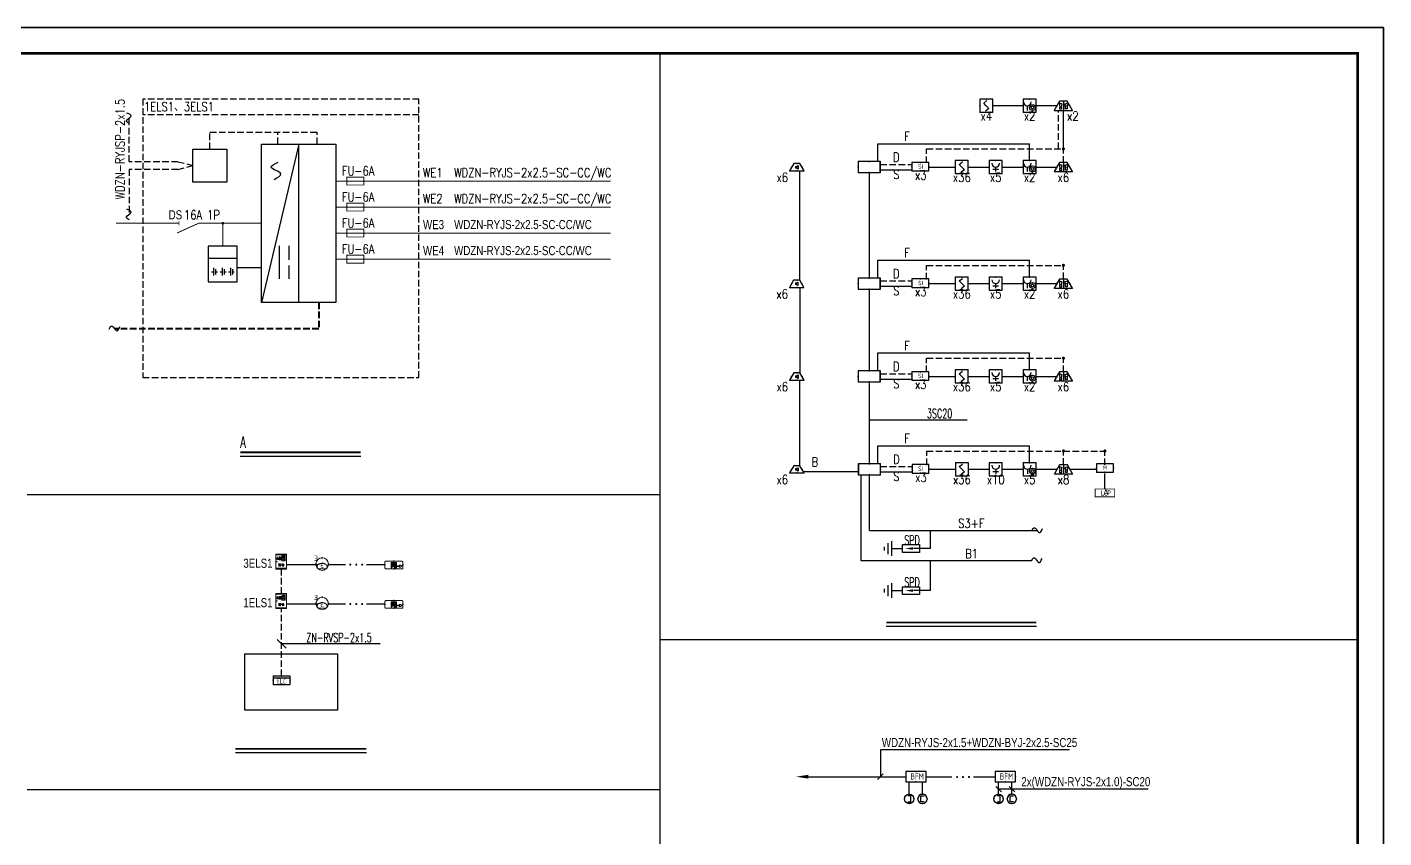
# Model space of a CAD drawing. Extents: x -124594 to 516503, y -3148 to 203159.
# Drawn here: x 29318 to 81400, y 172017 to 203159 of the extents above; entities that cross this region are included whole.
import ezdxf
from ezdxf.enums import TextEntityAlignment as Align

# ---------------------------------------------------------------- set-up
doc = ezdxf.new("R2010")
doc.units = 0
doc.header["$LTSCALE"] = 1000
doc.header["$MEASUREMENT"] = 0
doc.linetypes.add('ACAD_ISO02W100', pattern=[15, 12, -3])
doc.linetypes.add('DASH', pattern=[0.35, 0.25, -0.1])
for name, color, linetype in [('DIM-通讯', 3, 'Continuous'), ('DIM_SYMB', 3, 'Continuous'), ('ELEMENT', 3, 'Continuous'), ('ELEMENT_开关', 3, 'Continuous'), ('ELEMENT_熔断器', 3, 'Continuous'), ('EQUIP-应急', 3, 'Continuous'), ('EQUIP-消防', 3, 'Continuous'), ('EQUIP-照明', 3, 'Continuous'), ('EQUIP-箱柜', 3, 'Continuous'), ('EQUIP_箱柜', 3, 'Continuous'), ('LINE_标注', 7, 'Continuous'), ('LINE_虚线框', 7, 'DASH'), ('PUB_TITLE', 4, 'Continuous'), ('TEL_TEXT', 7, 'Continuous'), ('TEXT_回路', 7, 'Continuous'), ('TEXT_导线', 7, 'Continuous'), ('TEXT_开关', 7, 'Continuous'), ('TEXT_柜头', 7, 'Continuous'), ('TEXT_标注', 7, 'Continuous'), ('TEXT_系统', 7, 'Continuous'), ('WIRE-应急', 1, 'DASH'), ('WIRE-照明', 1, 'Continuous'), ('WIRE-系统', 4, 'Continuous'), ('WIRE-通讯', 4, 'Continuous'), ('打印框线', 7, 'Continuous'), ('标准打印框线2025-06-19-05-44', 7, 'Continuous'), ('消防应急照明疏散', 3, 'Continuous')]:
    doc.layers.add(name, color=color, linetype=linetype)
doc.layers.add('WIRE-控制线', color=2, linetype='Continuous', lineweight=40)
doc.styles.add('_TEL_ATTDEF', font='GBENOR', dxfattribs={"width": 0.8, "height": 3, "bigfont": 'GBCBIG'})
doc.styles.add('_TEL_DIM', font='SIMPLEX', dxfattribs={"width": 0.8, "height": 3.5, "bigfont": 'HZTXT'})
doc.styles.add('HZDF2', font='bzxw.shx', dxfattribs={"width": 0.8, "bigfont": 'bzhz.shx'})
doc.styles.get("Standard").update_dxf_attribs({"font": 'gbenor.shx', "bigfont": 'gbcbig.shx'})

# ---------------------------------------------------------------- blocks, each defined once
blk = doc.blocks.new('$equip$00003150')
for p, q in [((-0.65, 0.65), (-0.65, 0)), ((0.65, 0.65), (-0.65, 0.65)), ((-0.65, 0.5), (0.65, 0.5)), ((-0.65, 0), (0.65, 0)), ((0.65, 0), (0.65, 0.65))]:
    blk.add_line(p, q)
at = {"const_width": 0.0571}
blk.add_lwpolyline([(-0.65, 0.65), (-0.65, 0), (0.65, 0), (0.65, 0.65), (-0.65, 0.65), (-0.65, 0)], dxfattribs=at)
for p in [(-0.65, 0.33), (0, 0.65), (0, 0), (0.65, 0.33)]:
    blk.add_point(p)
at = {"color": 7, "style": '_TEL_ATTDEF', "width": 0.8}
blk.add_text('ELC', height=0.4, dxfattribs=at).set_placement((0, 0.25), align=Align.MIDDLE)
at = {"color": 7, "flags": 1}
blk.add_attdef('A', text='', height=0.00002, dxfattribs=at).set_placement((0, 0), align=Align.MIDDLE_CENTER)
blk = doc.blocks.new('$element$00000532')
for p, q in [((-0.1, -0.283), (0.1, -0.283)), ((-0.1, -0.717), (-0.1, -0.283)), ((0, -0.002), (0, -0.433)), ((0.1, -0.283), (0.1, -0.717)), ((-0.188, -1), (0.187, -1)), ((0.1, -0.717), (-0.1, -0.717)), ((0, -1), (0, -0.717)), ((-0.141, -1.094), (0.141, -1.094)), ((-0.047, -1.188), (0.047, -1.188))]:
    blk.add_line(p, q)
for points in [[(0, -0.633), (-0.033, -0.433), (0.033, -0.433), (0, -0.633)], [(-0.033, -0.45), (0.033, -0.45), (0, -0.65), (0.033, -0.45)], [(0.033, -0.45), (0, -0.65), (-0.033, -0.45), (0.033, -0.45)]]:
    blk.add_solid(points)
at = {"flags": 9}
for p, height in [((0, -0.717), 0.000005), ((0, -1), 0.00000667)]:
    blk.add_attdef('S', p, '', height=height, dxfattribs=at)
blk = doc.blocks.new('*U61')
at = {"layer": 'Defpoints'}
blk.add_point((568, 150), dxfattribs=at)
at = {"layer": 'ELEMENT_开关', "const_width": 35}
for points in [[(0, 0), (375, 0)], [(1500, 0), (1125, 0), (300, -375)], [(375, -75), (375, 75)]]:
    blk.add_lwpolyline(points, dxfattribs=at)
at = {"layer": 'TEXT_开关', "style": 'HZDF2', "width": 0.8}
blk.add_text('DS', height=350, dxfattribs=at).set_placement((-23, 150))
blk = doc.blocks.new('$element$00000582')
at = {"const_width": 0.0233}
blk.add_lwpolyline([(0, 0), (0, -1)], dxfattribs=at)
blk.add_lwpolyline([(-0.1, -0.283), (0.1, -0.283), (0.1, -0.717), (-0.1, -0.717)], close=True, dxfattribs=at)
at = {"flags": 9}
blk.add_attdef('S', (0, 0), '', height=0.00000667, dxfattribs=at)
blk = doc.blocks.new('$Equip$00002649')
for p, q in [((-0.5, 0.5), (-0.5, -0.5)), ((0.5, 0.5), (-0.5, 0.5)), ((-0.2, 0.2), (0.05, 0.4)), ((0, 0), (-0.2, 0.2)), ((0, 0), (0.2, -0.2)), ((0.5, -0.5), (0.5, 0.5)), ((-0.5, -0.5), (0.5, -0.5)), ((0.2, -0.2), (-0.05, -0.4))]:
    blk.add_line(p, q)
at = {"const_width": 0.0667}
blk.add_lwpolyline([(-0.5, 0.5), (0.5, 0.5), (0.5, -0.5), (-0.5, -0.5), (-0.5, 0.5), (0.5, 0.5)], dxfattribs=at)
for p in [(-0.5, 0), (0, 0.5), (0.5, 0), (0, -0.5)]:
    blk.add_point(p)
at = {"color": 7, "flags": 1}
for tag, height, p in [('A', 0.00002, (0, 0)), ('B', 0.4, (0.76, -0.21))]:
    blk.add_attdef(tag, text='', height=height, dxfattribs=at).set_placement(p, align=Align.MIDDLE_CENTER)
blk = doc.blocks.new('$equip$00002655')
for p, q in [((-0.5, 1), (-0.5, 0)), ((0.5, 1), (-0.5, 1)), ((-0.5, 0), (0.5, 0)), ((-0.17, 0.5), (-0.17, 0.15)), ((0.5, 0), (0.5, 1))]:
    blk.add_line(p, q)
at = {"const_width": 0.0667}
blk.add_lwpolyline([(-0.5, 1), (0.5, 1), (0.5, 0), (-0.5, 0), (-0.5, 1), (0.5, 1)], dxfattribs=at)
for radius in [0.226, 0.113]:
    blk.add_circle((0.23, 0.36), radius)
blk.add_arc((-0.17, 0.8), 0.3, 180, 0)
for p in [(-0.5, 0.5), (0, 1), (0, 0), (0.5, 0.5)]:
    blk.add_point(p)
at = {"color": 7, "flags": 1}
for tag, height, p in [('A', 0.00002, (0, 0)), ('B', 0.4, (0.76, 0.29))]:
    blk.add_attdef(tag, text='', height=height, dxfattribs=at).set_placement(p, align=Align.MIDDLE_CENTER)
blk = doc.blocks.new('$equip$00002679')
for p, q in [((-0.3, 0.7), (-0.7, 0)), ((-0.7, 0), (0.7, 0)), ((0.3, 0.7), (-0.3, 0.7)), ((0.3, 0.7), (-0.3, 0.7)), ((-0.26, 0.25), (-0.3, 0.57)), ((-0.3, 0.57), (-0.13, 0.49)), ((-0.3, 0.25), (-0.3, 0.11)), ((-0.13, 0.25), (-0.3, 0.25)), ((-0.3, 0.11), (-0.13, 0.11)), ((-0.13, 0.49), (-0.17, 0.25)), ((-0.13, 0.11), (-0.13, 0.25)), ((0, 0.7), (0, 0)), ((0.17, 0.11), (0.17, 0.34)), ((0.29, 0.11), (0.17, 0.11)), ((0.29, 0.34), (0.29, 0.11)), ((0.7, 0), (0.3, 0.7))]:
    blk.add_line(p, q)
at = {"const_width": 0.0667}
blk.add_lwpolyline([(-0.3, 0.7), (0.3, 0.7), (0.7, 0), (-0.7, 0), (-0.3, 0.7), (0.3, 0.7)], dxfattribs=at)
blk.add_lwpolyline([(-0.3, 0.7), (0.3, 0.7), (0.7, 0), (-0.7, 0), (-0.3, 0.7), (0.3, 0.7)], dxfattribs=at)
blk.add_circle((0.23, 0.43), 0.111)
for p in [(-0.5, 0.35), (0, 0.7), (0, 0), (0.5, 0.35)]:
    blk.add_point(p)
at = {"color": 7, "flags": 1}
for tag, height, p in [('A', 0.00002, (0, 0)), ('B', 0.4, (0.96, 0.3))]:
    blk.add_attdef(tag, text='', height=height, dxfattribs=at).set_placement(p, align=Align.MIDDLE_CENTER)
blk = doc.blocks.new('$equip$00003188')
for p, q in [((0.5, 1), (-0.5, 1)), ((-0.5, 1), (-0.5, 0)), ((-0.5, 0), (0.5, 0)), ((-0.22, 0.33), (0.22, 0.33)), ((0, 0.5), (0, 0.15)), ((0.5, 0), (0.5, 1))]:
    blk.add_line(p, q)
at = {"const_width": 0.0571}
blk.add_lwpolyline([(-0.5, 1), (0.5, 1), (0.5, 0), (-0.5, 0), (-0.5, 1), (0.5, 1)], dxfattribs=at)
blk.add_arc((0, 0.8), 0.3, 180, 0)
for p in [(-0.5, 0.5), (0, 1), (0, 0), (0.5, 0.5)]:
    blk.add_point(p)
at = {"color": 7, "flags": 1}
blk.add_attdef('A', text='', height=0.00002, dxfattribs=at).set_placement((0, 0), align=Align.MIDDLE_CENTER)
blk = doc.blocks.new('*U68')
at = {"layer": 'EQUIP_箱柜', "const_width": 25.7}
blk.add_lwpolyline([(0, 135), (0, -135), (675, -135), (675, 135), (0, 135), (0, -135)], dxfattribs=at)
at = {"color": 7, "style": '_TEL_ATTDEF', "width": 0.8}
blk.add_text('LCP', height=180, dxfattribs=at).set_placement((199, -90))
at = {"layer": 'TEL_TEXT', "color": 7, "style": 'HZDF2', "width": 0.8}
blk.add_text('A', height=200, dxfattribs=at).set_placement((286, -78))
blk = doc.blocks.new('$equip$00003125')
for p, q in [((-0.65, 0.65), (-0.65, 0)), ((0.65, 0.65), (-0.65, 0.65)), ((-0.65, 0), (0.65, 0)), ((0.65, 0), (0.65, 0.65))]:
    blk.add_line(p, q)
at = {"const_width": 0.0667}
blk.add_lwpolyline([(-0.65, 0.65), (-0.65, 0), (0.65, 0), (0.65, 0.65), (-0.65, 0.65), (-0.65, 0)], dxfattribs=at)
for p in [(-0.65, 0.325), (0, 0.65), (0, 0), (0.65, 0.325)]:
    blk.add_point(p)
at = {"color": 7}
blk.add_attdef('$TEXT$', text='', height=0.4, dxfattribs=at).set_placement((0.006, 0.343), align=Align.MIDDLE_CENTER)
at = {"color": 7, "flags": 1}
for tag, p in [('A', (0, 0)), ('B', (0.905, 0.246))]:
    blk.add_attdef(tag, text='', height=0.4, dxfattribs=at).set_placement(p, align=Align.MIDDLE_CENTER)
blk = doc.blocks.new('$equip_U$00000189(cyquan-PC)')
at = {"color": 254, "lineweight": 0}
for p, q in [((-0.28, -0.48), (-0.296, -0.48)), ((-0.296, -0.509), (-0.28, -0.509))]:
    blk.add_line(p, q, dxfattribs=at)
at = {"lineweight": 0}
for p, q in [((-0.254, -0.2), (-0.288, -0.346)), ((-0.288, -0.346), (-0.271, -0.346)), ((-0.271, -0.346), (-0.262, -0.301)), ((-0.262, -0.301), (-0.232, -0.301)), ((-0.259, -0.285), (-0.248, -0.234)), ((-0.236, -0.285), (-0.259, -0.285)), ((-0.241, -0.2), (-0.254, -0.2)), ((-0.248, -0.234), (-0.247, -0.234)), ((-0.247, -0.234), (-0.236, -0.285)), ((-0.207, -0.346), (-0.241, -0.2)), ((-0.232, -0.301), (-0.223, -0.346)), ((-0.223, -0.346), (-0.207, -0.346)), ((-0.146, -0.234), (-0.157, -0.234)), ((-0.157, -0.234), (-0.157, -0.25)), ((-0.157, -0.25), (-0.153, -0.25)), ((-0.146, -0.279), (-0.157, -0.286)), ((-0.157, -0.286), (-0.153, -0.292)), ((-0.146, -0.352), (-0.157, -0.351)), ((-0.157, -0.351), (-0.157, -0.367)), ((-0.157, -0.367), (-0.156, -0.367)), ((-0.156, -0.367), (-0.146, -0.366)), ((-0.153, -0.25), (-0.142, -0.249)), ((-0.153, -0.292), (-0.146, -0.302)), ((-0.138, -0.186), (-0.149, -0.185)), ((-0.149, -0.185), (-0.149, -0.2)), ((-0.149, -0.2), (-0.14, -0.2)), ((-0.134, -0.235), (-0.146, -0.234)), ((-0.139, -0.271), (-0.146, -0.279)), ((-0.146, -0.302), (-0.137, -0.294)), ((-0.146, -0.302), (-0.146, -0.302)), ((-0.134, -0.352), (-0.146, -0.352)), ((-0.146, -0.366), (-0.134, -0.366)), ((-0.142, -0.249), (-0.131, -0.249)), ((-0.139, -0.31), (-0.141, -0.326)), ((-0.141, -0.326), (-0.136, -0.325)), ((-0.14, -0.2), (-0.129, -0.199)), ((-0.138, -0.27), (-0.139, -0.271)), ((-0.128, -0.31), (-0.139, -0.31)), ((-0.126, -0.186), (-0.138, -0.186)), ((-0.133, -0.258), (-0.138, -0.27)), ((-0.137, -0.294), (-0.129, -0.283)), ((-0.136, -0.325), (-0.124, -0.325)), ((-0.13, -0.235), (-0.134, -0.235)), ((-0.134, -0.352), (-0.134, -0.352)), ((-0.087, -0.352), (-0.134, -0.352)), ((-0.134, -0.366), (-0.025, -0.366)), ((-0.131, -0.249), (-0.133, -0.258)), ((-0.129, -0.221), (-0.13, -0.235)), ((-0.129, -0.199), (-0.129, -0.206)), ((-0.129, -0.206), (-0.129, -0.221)), ((-0.129, -0.283), (-0.126, -0.276)), ((-0.117, -0.311), (-0.128, -0.31)), ((-0.087, -0.186), (-0.126, -0.186)), ((-0.126, -0.276), (-0.121, -0.264)), ((-0.124, -0.325), (-0.113, -0.325)), ((-0.121, -0.264), (-0.118, -0.249)), ((-0.118, -0.23), (-0.117, -0.217)), ((-0.118, -0.235), (-0.118, -0.23)), ((-0.096, -0.235), (-0.118, -0.235)), ((-0.118, -0.249), (-0.096, -0.249)), ((-0.117, -0.199), (-0.096, -0.199)), ((-0.117, -0.217), (-0.117, -0.199)), ((-0.113, -0.311), (-0.117, -0.311)), ((-0.087, -0.311), (-0.113, -0.311)), ((-0.113, -0.325), (-0.087, -0.325)), ((-0.096, -0.275), (-0.097, -0.29)), ((-0.097, -0.29), (-0.082, -0.29)), ((-0.096, -0.199), (-0.096, -0.235)), ((-0.096, -0.249), (-0.096, -0.259)), ((-0.096, -0.259), (-0.096, -0.262)), ((-0.096, -0.262), (-0.096, -0.275)), ((-0.076, -0.186), (-0.087, -0.186)), ((-0.087, -0.292), (-0.087, -0.297)), ((-0.073, -0.292), (-0.087, -0.292)), ((-0.087, -0.297), (-0.087, -0.311)), ((-0.087, -0.325), (-0.087, -0.352)), ((-0.083, -0.199), (-0.081, -0.199)), ((-0.083, -0.235), (-0.083, -0.199)), ((-0.072, -0.234), (-0.083, -0.235)), ((-0.083, -0.235), (-0.083, -0.249)), ((-0.083, -0.249), (-0.083, -0.235)), ((-0.083, -0.249), (-0.076, -0.249)), ((-0.083, -0.26), (-0.083, -0.249)), ((-0.083, -0.274), (-0.083, -0.26)), ((-0.083, -0.288), (-0.083, -0.274)), ((-0.082, -0.29), (-0.083, -0.288)), ((-0.081, -0.199), (-0.069, -0.2)), ((-0.069, -0.185), (-0.076, -0.186)), ((-0.076, -0.249), (-0.064, -0.25)), ((-0.074, -0.307), (-0.073, -0.292)), ((-0.074, -0.311), (-0.074, -0.307)), ((-0.045, -0.311), (-0.074, -0.311)), ((-0.074, -0.325), (-0.045, -0.325)), ((-0.074, -0.352), (-0.074, -0.325)), ((-0.025, -0.352), (-0.074, -0.352)), ((-0.064, -0.234), (-0.072, -0.234)), ((-0.069, -0.2), (-0.069, -0.185)), ((-0.064, -0.25), (-0.064, -0.234)), ((-0.057, -0.19), (-0.056, -0.201)), ((-0.043, -0.19), (-0.057, -0.19)), ((-0.056, -0.254), (-0.057, -0.269)), ((-0.057, -0.269), (-0.043, -0.269)), ((-0.056, -0.201), (-0.056, -0.216)), ((-0.056, -0.216), (-0.056, -0.243)), ((-0.056, -0.243), (-0.056, -0.254)), ((-0.033, -0.311), (-0.045, -0.311)), ((-0.045, -0.325), (-0.043, -0.325)), ((-0.044, -0.203), (-0.043, -0.19)), ((-0.044, -0.216), (-0.044, -0.203)), ((-0.044, -0.243), (-0.044, -0.216)), ((-0.044, -0.256), (-0.044, -0.243)), ((-0.043, -0.269), (-0.044, -0.256)), ((-0.043, -0.325), (-0.032, -0.325)), ((-0.041, -0.279), (-0.039, -0.286)), ((-0.028, -0.279), (-0.041, -0.279)), ((-0.039, -0.286), (-0.035, -0.299)), ((-0.035, -0.299), (-0.024, -0.296)), ((-0.022, -0.31), (-0.033, -0.311)), ((-0.032, -0.325), (-0.021, -0.326)), ((-0.026, -0.278), (-0.028, -0.279)), ((-0.025, -0.265), (-0.026, -0.278)), ((-0.025, -0.175), (-0.025, -0.176)), ((-0.012, -0.175), (-0.025, -0.175)), ((-0.025, -0.176), (-0.025, -0.19)), ((-0.025, -0.19), (-0.025, -0.205)), ((-0.025, -0.205), (-0.025, -0.265)), ((-0.014, -0.352), (-0.025, -0.352)), ((-0.025, -0.366), (-0.014, -0.366)), ((-0.024, -0.296), (-0.016, -0.29)), ((-0.021, -0.31), (-0.022, -0.31)), ((-0.021, -0.326), (-0.021, -0.31)), ((-0.016, -0.29), (-0.014, -0.285)), ((-0.014, -0.285), (-0.013, -0.269)), ((-0.003, -0.351), (-0.014, -0.352)), ((-0.014, -0.366), (-0.003, -0.367)), ((-0.013, -0.203), (-0.012, -0.189)), ((-0.013, -0.205), (-0.013, -0.203)), ((-0.013, -0.269), (-0.013, -0.205)), ((-0.012, -0.189), (-0.012, -0.175)), ((-0.003, -0.367), (-0.003, -0.351))]:
    blk.add_line(p, q, dxfattribs=at)
at = {"color": 7, "lineweight": 0}
for p, q in [((-0.101, -0.654), (-0.174, -0.654)), ((-0.174, -0.654), (-0.174, -0.671)), ((-0.174, -0.671), (-0.146, -0.671)), ((-0.146, -0.671), (-0.146, -0.808)), ((-0.146, -0.808), (-0.129, -0.808)), ((-0.129, -0.671), (-0.101, -0.671)), ((-0.129, -0.808), (-0.129, -0.671)), ((-0.101, -0.671), (-0.101, -0.654)), ((-0.088, -0.654), (-0.054, -0.739)), ((-0.071, -0.654), (-0.088, -0.654)), ((-0.046, -0.72), (-0.071, -0.654)), ((-0.054, -0.739), (-0.054, -0.808)), ((-0.054, -0.808), (-0.037, -0.808)), ((-0.045, -0.72), (-0.046, -0.72)), ((-0.02, -0.654), (-0.045, -0.72)), ((-0.037, -0.739), (-0.004, -0.654)), ((-0.037, -0.808), (-0.037, -0.739)), ((-0.004, -0.654), (-0.02, -0.654)), ((0.005, -0.722), (0.087, -0.722)), ((0.005, -0.736), (0.005, -0.722)), ((0.087, -0.736), (0.005, -0.736)), ((0.087, -0.722), (0.087, -0.736)), ((0.087, -0.736), (0.087, -0.736)), ((0.101, -0.654), (0.101, -0.808)), ((0.126, -0.654), (0.101, -0.654)), ((0.101, -0.808), (0.126, -0.808)), ((0.118, -0.671), (0.126, -0.671)), ((0.118, -0.791), (0.118, -0.671)), ((0.126, -0.791), (0.118, -0.791)), ((0.138, -0.656), (0.126, -0.654)), ((0.126, -0.671), (0.134, -0.672)), ((0.138, -0.789), (0.126, -0.791)), ((0.126, -0.808), (0.135, -0.807)), ((0.134, -0.672), (0.144, -0.677)), ((0.135, -0.807), (0.146, -0.804)), ((0.149, -0.659), (0.138, -0.656)), ((0.147, -0.783), (0.138, -0.789)), ((0.144, -0.677), (0.152, -0.685)), ((0.146, -0.804), (0.156, -0.798)), ((0.152, -0.777), (0.147, -0.783)), ((0.158, -0.665), (0.149, -0.659)), ((0.152, -0.685), (0.154, -0.689)), ((0.156, -0.768), (0.152, -0.777)), ((0.154, -0.689), (0.158, -0.7)), ((0.159, -0.756), (0.156, -0.768)), ((0.156, -0.798), (0.164, -0.79)), ((0.165, -0.672), (0.158, -0.665)), ((0.158, -0.7), (0.16, -0.714)), ((0.16, -0.74), (0.159, -0.756)), ((0.16, -0.714), (0.16, -0.732)), ((0.16, -0.732), (0.16, -0.74)), ((0.164, -0.79), (0.167, -0.786)), ((0.17, -0.681), (0.165, -0.672)), ((0.167, -0.786), (0.171, -0.776)), ((0.174, -0.693), (0.17, -0.681)), ((0.171, -0.776), (0.175, -0.763)), ((0.176, -0.707), (0.174, -0.693)), ((0.175, -0.763), (0.177, -0.749)), ((0.177, -0.723), (0.176, -0.707)), ((0.178, -0.732), (0.177, -0.723)), ((0.177, -0.749), (0.178, -0.732))]:
    blk.add_line(p, q, dxfattribs=at)
at = {"color": 5, "lineweight": 0}
for p, q in [((0.054, -0.443), (0.054, -0.119)), ((0.054, -0.119), (0.27, -0.119)), ((0.27, -0.443), (0.054, -0.443)), ((0.098, -0.227), (0.098, -0.154)), ((0.098, -0.154), (0.225, -0.154)), ((0.225, -0.227), (0.098, -0.227)), ((0.225, -0.154), (0.225, -0.227)), ((0.27, -0.119), (0.27, -0.443))]:
    blk.add_line(p, q, dxfattribs=at)
at = {"lineweight": 0}
blk.add_lwpolyline([(-0.36, 0), (0.36, 0), (0.36, -0.99), (-0.36, -0.99)], close=True, dxfattribs=at)
for points in [[(-0.36, -0.019), (0.36, -0.019)], [(-0.36, -0.049), (0.36, -0.049)], [(-0.36, -0.94), (0.36, -0.94)], [(-0.36, -0.973), (0.36, -0.973)]]:
    blk.add_lwpolyline(points, dxfattribs=at)
at = {"color": 5, "lineweight": 0}
for centre, radius in [((0.09, -0.296), 0.00495), ((0.089, -0.329), 0.00198), ((0.089, -0.352), 0.00198), ((0.09, -0.296), 0.00045), ((0.126, -0.329), 0.0063), ((0.126, -0.373), 0.0063), ((0.126, -0.296), 0.00495), ((0.126, -0.296), 0.00045), ((0.162, -0.329), 0.0063), ((0.162, -0.373), 0.0063), ((0.162, -0.296), 0.00495), ((0.162, -0.296), 0.00045), ((0.198, -0.329), 0.0063), ((0.198, -0.373), 0.0063), ((0.198, -0.296), 0.00495), ((0.198, -0.296), 0.00045), ((0.234, -0.329), 0.0063), ((0.234, -0.373), 0.0063), ((0.234, -0.296), 0.00495), ((0.234, -0.296), 0.00045)]:
    blk.add_circle(centre, radius, dxfattribs=at)
at = {"color": 254, "lineweight": 0}
for start, end in [(119.1103, 240.8897), (299.11037, 60.88963)]:
    blk.add_arc((-0.288, -0.495), 0.0171, start, end, dxfattribs=at)
at = {"color": 7, "style": '_TEL_DIM', "flags": 1}
for tag in ['A', 'REMARK']:
    blk.add_attdef(tag, text='', height=0.00002, dxfattribs=at).set_placement((0, 0), align=Align.MIDDLE_CENTER)
blk = doc.blocks.new('$equip$00002677')
for p, q in [((-0.3, 0.7), (-0.7, 0)), ((-0.7, 0), (0.7, 0)), ((0.3, 0.7), (-0.3, 0.7)), ((-0.12, 0.42), (-0.12, 0.26)), ((-0.12, 0.42), (-0.04, 0.42)), ((-0.04, 0.26), (-0.12, 0.26)), ((-0.04, 0.42), (0.12, 0.5)), ((-0.04, 0.42), (-0.04, 0.26)), ((0.12, 0.17), (-0.04, 0.26)), ((0.12, 0.5), (0.12, 0.17)), ((0.7, 0), (0.3, 0.7))]:
    blk.add_line(p, q)
at = {"const_width": 0.0667}
blk.add_lwpolyline([(-0.3, 0.7), (0.3, 0.7), (0.7, 0), (-0.7, 0), (-0.3, 0.7), (0.3, 0.7)], dxfattribs=at)
blk.add_lwpolyline([(-0.3, 0.7), (0.3, 0.7), (0.7, 0), (-0.7, 0), (-0.3, 0.7), (0.3, 0.7)], dxfattribs=at)
for p in [(-0.5, 0.35), (0, 0.7), (0, 0), (0.5, 0.35)]:
    blk.add_point(p)
at = {"color": 7, "flags": 1}
for tag, height, p in [('A', 0.00002, (0, 0)), ('B', 0.4, (0.96, 0.3))]:
    blk.add_attdef(tag, text='', height=height, dxfattribs=at).set_placement(p, align=Align.MIDDLE_CENTER)
blk = doc.blocks.new('$equip_U$00000137(cyquan-PC)')
at = {"color": 253, "lineweight": 0}
for p, q in [((-0.4, 0.35), (-0.41, 0.33)), ((-0.41, 0.33), (-0.41, 0.3)), ((-0.41, 0.3), (-0.41, 0.28)), ((-0.41, 0.28), (-0.4, 0.25)), ((-0.39, 0.38), (-0.4, 0.35)), ((-0.4, 0.25), (-0.4, 0.22)), ((-0.4, 0.22), (-0.39, 0.2)), ((-0.37, 0.4), (-0.39, 0.38)), ((-0.39, 0.2), (-0.37, 0.18)), ((-0.36, 0.43), (-0.37, 0.4)), ((-0.37, 0.18), (-0.35, 0.15)), ((-0.33, 0.45), (-0.36, 0.43)), ((-0.35, 0.15), (-0.33, 0.13)), ((-0.31, 0.47), (-0.33, 0.45)), ((-0.33, 0.13), (0.33, 0.13)), ((-0.28, 0.49), (-0.31, 0.47)), ((-0.25, 0.5), (-0.28, 0.49)), ((-0.22, 0.52), (-0.25, 0.5)), ((-0.19, 0.53), (-0.22, 0.52)), ((-0.15, 0.54), (-0.19, 0.53)), ((-0.12, 0.55), (-0.15, 0.54)), ((-0.08, 0.56), (-0.12, 0.55)), ((-0.04, 0.56), (-0.08, 0.56)), ((0, 0.56), (-0.04, 0.56)), ((0.04, 0.56), (0, 0.56)), ((0.08, 0.56), (0.04, 0.56)), ((0.12, 0.55), (0.08, 0.56)), ((0.15, 0.54), (0.12, 0.55)), ((0.19, 0.53), (0.15, 0.54)), ((0.22, 0.52), (0.19, 0.53)), ((0.25, 0.5), (0.22, 0.52)), ((0.28, 0.49), (0.25, 0.5)), ((0.31, 0.47), (0.28, 0.49)), ((0.33, 0.45), (0.31, 0.47)), ((0.36, 0.43), (0.33, 0.45)), ((0.33, 0.13), (0.35, 0.15)), ((0.35, 0.15), (0.37, 0.18)), ((0.37, 0.4), (0.36, 0.43)), ((0.39, 0.38), (0.37, 0.4)), ((0.37, 0.18), (0.39, 0.2)), ((0.4, 0.35), (0.39, 0.38)), ((0.39, 0.2), (0.4, 0.22)), ((0.41, 0.33), (0.4, 0.35)), ((0.4, 0.25), (0.41, 0.28)), ((0.4, 0.22), (0.4, 0.25)), ((0.41, 0.3), (0.41, 0.33)), ((0.41, 0.28), (0.41, 0.3))]:
    blk.add_line(p, q, dxfattribs=at)
at = {"lineweight": 0}
blk.add_circle((0, 0.5), 0.502, dxfattribs=at)
for p in [(-0.5, 0.5), (0, 1), (0.5, 0.5)]:
    blk.add_point(p)
at = {"color": 7, "style": '_TEL_DIM'}
blk.add_attdef('$TEXT$', text='', height=0.4, dxfattribs=at).set_placement((0.5, 1.06), align=Align.MIDDLE_CENTER)
at = {"color": 7, "lineweight": 0, "style": '_TEL_DIM'}
blk.add_attdef('3', text='', height=0.4, dxfattribs=at).set_placement((0, 0.5), align=Align.MIDDLE_CENTER)
at = {"color": 7, "style": '_TEL_DIM', "flags": 1}
for tag in ['A', 'REMARK']:
    blk.add_attdef(tag, text='', height=0.00002, dxfattribs=at).set_placement((0, 0), align=Align.MIDDLE_CENTER)
blk = doc.blocks.new('$equip_U$00000090(cyquan-PC)')
at = {"lineweight": 0}
blk.add_lwpolyline([(-0.66, 0), (0.66, 0, 0.414214), (0.72, 0.06), (0.72, 0.54, 0.414213), (0.66, 0.6), (-0.66, 0.6, 0.414214), (-0.72, 0.54, 0), (-0.72, 0.06, 0.414245), (-0.66, 0, 18481.445439)], format="xyb", dxfattribs=at)
for points in [[(-0.22, 0.08), (-0.2, 0.08), (-0.14, 0.12), (-0.14, 0.17), (-0.15, 0.17, -1), (-0.15, 0.23), (-0.14, 0.23), (-0.14, 0.5, 0.414214), (-0.15, 0.5), (-0.22, 0.5)], [(0.1, 0.32, 0.414214), (0.1, 0.33), (0.08, 0.33), (0.03, 0.38, 0.221695), (0.02, 0.38), (-0.07, 0.38, 0.235469), (-0.08, 0.38), (-0.13, 0.31, 1), (-0.1, 0.29), (-0.06, 0.34), (-0.05, 0.34, -0.542956), (-0.04, 0.33), (-0.07, 0.27, 0.096289), (-0.07, 0.26), (-0.07, 0.22), (-0.15, 0.22, 1), (-0.15, 0.18), (-0.05, 0.18, 0.404026), (-0.03, 0.2), (-0.03, 0.26, -0.774283), (-0.02, 0.26), (0.04, 0.14, 1), (0.08, 0.16), (0.02, 0.28), (0.03, 0.31, -0.554309), (0.04, 0.31), (0.06, 0.29, 0.221695), (0.06, 0.28), (0.1, 0.28, 0.414214), (0.1, 0.29)], [(0.1, 0.46, 0.414214), (0.1, 0.46), (0.1, 0.5, 0.414214), (0.1, 0.5), (-0.14, 0.5, 0.414214), (-0.14, 0.5), (-0.14, 0.46, 0.414214), (-0.14, 0.46)], [(-0.01, 0.08), (0.05, 0.08, 0.912194), (0.03, 0.11)], [(0.11, 0.5), (0.11, 0.12), (0.07, 0.08), (0.2, 0.08), (0.2, 0.5), (0.11, 0.5, 0.414214)], [(0.52, 0.12), (0.62, 0.2), (0.52, 0.28), (0.42, 0.28), (0.48, 0.23, -0.700208), (0.48, 0.23), (0.29, 0.23), (0.29, 0.17), (0.48, 0.17, -0.700208), (0.48, 0.17), (0.42, 0.12)]]:
    blk.add_lwpolyline(points, format="xyb", close=True, dxfattribs=at)
blk.add_circle((0.02, 0.42), 0.0295, dxfattribs=at)
for p in [(-0.72, 0.3), (0, 0.6), (0, 0), (0.72, 0.3)]:
    blk.add_point(p)
at = {"color": 7, "style": '_TEL_DIM', "flags": 1}
for tag in ['A', 'REMARK']:
    blk.add_attdef(tag, text='', height=0.00002, dxfattribs=at).set_placement((0, 0), align=Align.MIDDLE_CENTER)
blk = doc.blocks.new('$equip$00002777')
for p, q in [((0.65, 0.65), (-0.65, 0.65)), ((-0.65, 0.65), (-0.65, 0)), ((-0.65, 0), (0.65, 0)), ((0.65, 0), (0.65, 0.65))]:
    blk.add_line(p, q)
at = {"const_width": 0.05}
blk.add_lwpolyline([(-0.65, 0.65), (-0.65, 0), (0.65, 0), (0.65, 0.65), (-0.65, 0.65), (-0.65, 0)], dxfattribs=at)
for p in [(-0.65, 0.33), (0, 0.65), (0, 0), (0.65, 0.33)]:
    blk.add_point(p)
at = {"color": 7}
blk.add_attdef('$TEXT$', text='', height=0.34, dxfattribs=at).set_placement((0.01, 0.34), align=Align.MIDDLE_CENTER)
at = {"color": 7, "flags": 1}
for tag, height, p in [('A', 0.00002, (0, 0)), ('B', 0.4, (0.9, 0.25))]:
    blk.add_attdef(tag, text='', height=height, dxfattribs=at).set_placement(p, align=Align.MIDDLE_CENTER)
blk = doc.blocks.new('$equip$00002776')
for p, q in [((0.65, 0.65), (-0.65, 0.65)), ((-0.65, 0.65), (-0.65, 0)), ((-0.65, 0), (0.65, 0)), ((0.65, 0), (0.65, 0.65))]:
    blk.add_line(p, q)
at = {"const_width": 0.0667}
blk.add_lwpolyline([(-0.65, 0.65), (-0.65, 0), (0.65, 0), (0.65, 0.65), (-0.65, 0.65), (-0.65, 0)], dxfattribs=at)
for p in [(-0.65, 0.33), (0, 0.65), (0, 0), (0.65, 0.33)]:
    blk.add_point(p)
at = {"color": 7}
blk.add_attdef('$TEXT$', text='', height=0.4, dxfattribs=at).set_placement((0.01, 0.34), align=Align.MIDDLE_CENTER)
at = {"color": 7, "flags": 1}
for tag, p in [('A', (0, 0)), ('B', (0.9, 0.25))]:
    blk.add_attdef(tag, text='', height=0.4, dxfattribs=at).set_placement(p, align=Align.MIDDLE_CENTER)
blk = doc.blocks.new('$Equip$00003342')
for p, q in [((-0.193, 0.103, 0), (-0.193, -0.097, 0)), ((0.192, -0.097, 0), (0.192, 0.103, 0)), ((-0.193, -0.097, 0), (0.192, -0.097, 0))]:
    blk.add_line(p, q)
at = {"const_width": 0.0571, "elevation": 0}
blk.add_lwpolyline([(-0.3, 0, 1), (0.3, 0, 1), (-0.3, 0, 0.702733)], format="xyb", dxfattribs=at)
blk.add_circle((0, 0, 0), 0.3)
at = {"color": 1}
for p in [(-0.3, 0, 0), (0, 0.3, 0), (0.3, 0, 0), (0, -0.3, 0)]:
    blk.add_point(p, dxfattribs=at)
at = {"color": 7, "style": '_TEL_DIM', "flags": 1}
blk.add_attdef('A', text='', height=0.000025, dxfattribs=at).set_placement((0, 0, 0), align=Align.MIDDLE_CENTER)
blk = doc.blocks.new('$Equip$00003341')
for p, q in [((-0.65, 0.65), (-0.65, 0)), ((0.65, 0.65), (-0.65, 0.65)), ((-0.65, 0), (0.65, 0)), ((0.65, 0), (0.65, 0.65))]:
    blk.add_line(p, q)
at = {"const_width": 0.04}
blk.add_lwpolyline([(-0.65, 0.65), (-0.65, 0), (0.65, 0), (0.65, 0.65), (-0.65, 0.65), (-0.65, 0)], dxfattribs=at)
for p in [(-0.65, 0.325), (0, 0.65), (0, 0), (0.65, 0.325)]:
    blk.add_point(p)
at = {"color": 7, "style": '_TEL_ATTDEF', "width": 0.8}
blk.add_text('BFM', height=0.4, dxfattribs=at).set_placement((-0.35, 0.143))
at = {"color": 7, "style": '_TEL_DIM', "flags": 1}
blk.add_attdef('A', text='', height=0.00002, dxfattribs=at).set_placement((0, 0), align=Align.MIDDLE_CENTER)

msp = doc.modelspace()

# ---------------------------------------------------------------- hatches: boundary and pattern name
at = {"layer": 'WIRE-系统'}
h = msp.add_hatch(color=256, dxfattribs=at)
edge = h.paths.add_edge_path()
edge.add_arc((36828, 195624), 55.6, 0, 360)

# ---------------------------------------------------------------- linework, layer by layer
for p, q in [((53601, 202149), (53601, 144749)), ((29318, 185201), (53601, 185201)), ((53601, 179641), (80390, 179641)), ((62073, 175405), (62073, 174366)), ((29318, 173879), (53601, 173879))]:
    msp.add_line(p, q)
at = {"color": 7}
for p, q in [((39742, 198666, 10944), (38317, 192581, 10944)), ((39742, 192581, 10944), (39742, 198666, 10944)), ((38993, 194754, 5472), (38993, 193489, 5472)), ((39367, 194754, 5472), (39367, 194218, 5472)), ((37386, 193925), (38317, 193925)), ((39367, 194005, 5472), (39367, 193489, 5472))]:
    msp.add_line(p, q, dxfattribs=at)
msp.add_lwpolyline([(36989, 198473), (36989, 197208), (35684, 197208), (35684, 198473)], close=True, dxfattribs=at)
msp.add_lwpolyline([(41168, 192581), (38317, 192581), (38317, 198666), (41168, 198666), (41168, 192581)], dxfattribs=at)
at = {"const_width": 39.9}
for points in [[(41742, 182511, 1), (41703, 182511, 1)], [(41971, 182511, 1), (41931, 182511, 1)], [(42199, 182511, 1), (42159, 182511, 1)], [(41742, 180997, 1), (41703, 180997, 1)], [(41971, 180997, 1), (41931, 180997, 1)], [(42199, 180997, 1), (42159, 180997, 1)], [(65039, 174355, 1), (64999, 174355, 1)], [(65267, 174355, 1), (65227, 174355, 1)], [(65495, 174355, 1), (65455, 174355, 1)]]:
    msp.add_lwpolyline(points, format="xyb", close=True, dxfattribs=at)
msp.add_lwpolyline([(37678, 179090), (41228, 179090), (41228, 176920), (37678, 176920)], close=True)
at = {"layer": 'DIM-通讯'}
for p, q in [((61649, 188071), (62077, 188071)), ((62077, 188071), (65405, 188071))]:
    msp.add_line(p, q, dxfattribs=at)
at = {"layer": 'DIM_SYMB', "const_width": 70}
for points in [[(37497, 186825), (42124, 186825)], [(62301, 180288), (68060, 180288)], [(37315, 175438), (42340, 175438)]]:
    msp.add_lwpolyline(points, dxfattribs=at)
at = {"layer": 'DIM_SYMB'}
for points in [[(37497, 186685), (42124, 186685)], [(62301, 180148), (68060, 180148)], [(37315, 175298), (42340, 175298)]]:
    msp.add_lwpolyline(points, dxfattribs=at)
at = {"layer": 'ELEMENT'}
for p, q in [((63992, 183131), (63992, 183818)), ((63992, 181516), (63992, 182654))]:
    msp.add_line(p, q, dxfattribs=at)
at = {"layer": 'LINE_标注'}
for p, q in [((69333, 175405), (62073, 175405)), ((61967, 174260), (62179, 174472)), ((66719, 173781), (66507, 173992)), ((67229, 173781), (67017, 173992)), ((72348, 173886), (66612, 173886))]:
    msp.add_line(p, q, dxfattribs=at)
at = {"layer": 'LINE_虚线框'}
msp.add_line((44357, 199796), (33757, 199796), dxfattribs=at)
msp.add_lwpolyline([(33757, 189698), (44357, 189698), (44357, 200397), (33757, 200397)], close=True, dxfattribs=at)
at = {"layer": 'PUB_TITLE'}
msp.add_lwpolyline([(-2710, 143749), (81390, 143749), (81390, 203149), (-2710, 203149)], close=True, dxfattribs=at)
at = {"layer": 'PUB_TITLE', "const_width": 100}
msp.add_lwpolyline([(-210, 144749), (80390, 144749), (80390, 202149), (-210, 202149)], close=True, dxfattribs=at)
at = {"layer": 'TEL_TEXT'}
for p, q in [((39259, 179300), (38917, 179641)), ((42868, 179470), (39088, 179470))]:
    msp.add_line(p, q, dxfattribs=at)
at = {"layer": 'WIRE-应急'}
for p, q in [((68916, 198482), (68916, 199962)), ((63848, 198482), (69098, 198482)), ((63848, 197945), (63848, 198482)), ((69098, 197957), (69098, 198482)), ((62070, 197882), (63298, 197882)), ((63848, 194008), (69098, 194008)), ((63848, 193470), (63848, 194008)), ((69098, 193482), (69098, 194008)), ((62070, 193408), (63298, 193408)), ((63848, 190442), (69098, 190442)), ((63848, 189905), (63848, 190442)), ((69098, 189917), (69098, 190442)), ((62070, 189842), (63298, 189842)), ((63851, 186877), (70691, 186877)), ((63851, 186339), (63851, 186877)), ((69102, 186351), (69102, 186877)), ((70691, 186339), (70691, 186877)), ((62073, 186277), (63301, 186277))]:
    msp.add_line(p, q, dxfattribs=at)
at = {"layer": 'WIRE-应急', "const_width": 59.8}
for points in [[(69128, 198482, 1), (69068, 198482, 1)], [(69128, 194008, 1), (69068, 194008, 1)], [(69128, 190442, 1), (69068, 190442, 1)], [(69132, 186877, 1), (69072, 186877, 1)], [(70721, 186877, 1), (70661, 186877, 1)]]:
    msp.add_lwpolyline(points, format="xyb", close=True, dxfattribs=at)
at = {"layer": 'WIRE-应急', "linetype": 'Continuous'}
msp.add_open_spline([(32469, 191556), (32502, 191623), (32573, 191765, 16531), (32769, 191385, 8869), (32838, 191558, 10940), (32876, 191654, 10940)], degree=3, knots=[0, 0, 0, 0, 241.344158, 506.697366, 832.664095, 832.664095, 832.664095, 832.664095], dxfattribs=at)
at = {"layer": 'WIRE-控制线', "linetype": 'DASH'}
msp.add_lwpolyline([(40514, 192581), (40514, 191568), (32680, 191568)], dxfattribs=at)
at = {"layer": 'WIRE-照明'}
for p, q in [((67548, 200137), (66388, 200137)), ((68847, 200137), (68027, 200137)), ((69098, 198512), (69098, 199962)), ((62070, 197682), (63298, 197682)), ((63948, 197782), (64948, 197782)), ((65448, 197782), (66248, 197782)), ((66748, 197782), (67548, 197782)), ((68048, 197782), (68847, 197782)), ((63948, 193308), (64948, 193308)), ((65448, 193308), (66248, 193308)), ((66748, 193308), (67548, 193308)), ((68048, 193308), (68847, 193308)), ((62070, 193208), (63298, 193208)), ((62070, 189642), (63298, 189642)), ((63948, 189742), (64948, 189742)), ((65448, 189742), (66248, 189742)), ((66748, 189742), (67548, 189742)), ((68048, 189742), (68847, 189742)), ((61336, 182654), (61336, 185965)), ((62073, 186077), (63301, 186077)), ((63951, 186177), (64951, 186177)), ((65451, 186177), (66251, 186177)), ((66751, 186177), (67551, 186177)), ((68051, 186177), (68851, 186177)), ((69352, 186177), (70152, 186177)), ((69566, 186177), (70366, 186177)), ((70152, 186177), (70366, 186177)), ((70691, 185414), (70691, 186014)), ((61651, 183818), (68098, 183818)), ((67871, 182654), (61336, 182654))]:
    msp.add_line(p, q, dxfattribs=at)
at = {"layer": 'WIRE-照明', "linetype": 'DASH'}
for p, q in [((36337, 199128), (40455, 199128)), ((36337, 198473), (36337, 199128)), ((38944, 198666), (38944, 199128)), ((40455, 198666), (40455, 199128)), ((39086, 181400), (39086, 182343)), ((39086, 178234), (39086, 180830))]:
    msp.add_line(p, q, dxfattribs=at)
at = {"layer": 'WIRE-照明', "linetype": 'Continuous'}
for p, q in [((61970, 198682), (67798, 198682)), ((61970, 197993), (61970, 198682)), ((67798, 198032), (67798, 198682)), ((58984, 193443), (58984, 197638)), ((61970, 194208), (67798, 194208)), ((61970, 193519), (61970, 194208)), ((67798, 193558), (67798, 194208)), ((58987, 189877), (58987, 193163)), ((61970, 190642), (67798, 190642)), ((61970, 189953), (61970, 190642)), ((67798, 189992), (67798, 190642)), ((58984, 186312), (58984, 189598)), ((61973, 187077), (67801, 187077)), ((61973, 186388), (61973, 187077)), ((67801, 186427), (67801, 187077)), ((61228, 186081), (59109, 186081)), ((61651, 183818), (61651, 185965)), ((59313, 174366), (63045, 174366)), ((63182, 173691), (63182, 174171)), ((63688, 173691), (63688, 174171)), ((63825, 174366), (64813, 174366)), ((65643, 174366), (66475, 174366)), ((66612, 173691), (66612, 174171)), ((67118, 173691), (67118, 174171))]:
    msp.add_line(p, q, dxfattribs=at)
at = {"layer": 'WIRE-照明', "linetype": 'DASH', "elevation": 10940}
for points in [[(33234, 197990), (33234, 199662)], [(35106, 197990), (33234, 197990)], [(35106, 197990), (35684, 197841)], [(35106, 197692), (33234, 197692)], [(33234, 197692), (33234, 195967)], [(35106, 197692), (35684, 197841)]]:
    msp.add_lwpolyline(points, dxfattribs=at)
at = {"layer": 'WIRE-照明', "linetype": 'Continuous'}
for points in [[(33246, 199451, 10944), (33178, 199485, 10944), (33037, 199555, 10944), (33417, 199752, 10944), (33243, 199820, 10944), (33148, 199858, 10944)], [(33246, 195756, 10944), (33178, 195789, 10944), (33037, 195860, 10944), (33417, 196056, 10944), (33243, 196125, 10944), (33148, 196163, 10944)]]:
    msp.add_open_spline(points, degree=3, knots=[0, 0, 0, 0, 241.344158, 506.697366, 832.664095, 832.664095, 832.664095, 832.664095], dxfattribs=at)
at = {"layer": 'WIRE-照明'}
for points in [[(67888, 183806), (67921, 183874), (67992, 184015), (68188, 183635), (68257, 183809), (68295, 183904)], [(67871, 182654), (67904, 182721), (67975, 182862), (68171, 182482), (68240, 182656), (68278, 182752)]]:
    msp.add_open_spline(points, degree=3, knots=[0, 0, 0, 0, 241.344158, 506.697366, 832.664095, 832.664095, 832.664095, 832.664095], dxfattribs=at)
at = {"layer": 'WIRE-照明', "linetype": 'Continuous'}
msp.add_solid([(59313, 174292), (59313, 174441), (58836, 174366)], dxfattribs=at)
at = {"layer": 'WIRE-系统'}
for p, q in [((39275, 182522), (40484, 182522)), ((40884, 182522), (41541, 182522)), ((42347, 182522), (43055, 182522)), ((39275, 181008), (40484, 181008)), ((40884, 181008), (41541, 181008)), ((42347, 181008), (43055, 181008))]:
    msp.add_line(p, q, dxfattribs=at)
at = {"layer": 'WIRE-系统', "const_width": 35, "elevation": 10944}
for points in [[(42668, 197246), (51719, 197246)], [(42668, 196246), (51719, 196246)], [(32728, 195624), (34772, 195624)], [(36272, 195624), (38317, 195624)], [(36828, 194740), (36828, 195624)], [(42668, 195246), (51719, 195246)], [(42668, 194246), (51719, 194246)]]:
    msp.add_lwpolyline(points, dxfattribs=at)
at = {"layer": 'WIRE-通讯', "linetype": 'Continuous', "const_width": 50}
for points in [[(61648, 193519), (61648, 197571)], [(61648, 189953), (61648, 193096)], [(61648, 189531), (61651, 186388)]]:
    msp.add_lwpolyline(points, dxfattribs=at)
at = {"layer": '打印框线'}
msp.add_lwpolyline([(-2710, 143749), (-2710, 203149), (81390, 203149), (81390, 143749)], close=True, dxfattribs=at)
at = {"layer": '标准打印框线2025-06-19-05-44', "const_width": 20}
msp.add_lwpolyline([(-2710, 143749), (81390, 143749), (81390, 203149), (-2710, 203149)], close=True, dxfattribs=at)
at = {"layer": '消防应急照明疏散', "color": 0}
for p, q in [((36270, 194284, 10944), (37386, 194284, 10944)), ((36394, 193765, 10944), (36469, 193765, 10944)), ((36469, 193908, 10944), (36469, 193621, 10944)), ((36546, 193868, 10944), (36546, 193661, 10944)), ((36546, 193765, 10944), (36621, 193765, 10944)), ((36726, 193765, 10944), (36801, 193765, 10944)), ((36801, 193908, 10944), (36801, 193621, 10944)), ((36878, 193868, 10944), (36878, 193661, 10944)), ((36878, 193765, 10944), (36953, 193765, 10944)), ((37045, 193765, 10944), (37120, 193765, 10944)), ((37120, 193908, 10944), (37120, 193621, 10944)), ((37197, 193868, 10944), (37197, 193661, 10944)), ((37197, 193765, 10944), (37272, 193765, 10944))]:
    msp.add_line(p, q, dxfattribs=at)
at = {"layer": '消防应急照明疏散', "color": 0, "elevation": 10944}
msp.add_lwpolyline([(37386, 194740), (36270, 194740), (36270, 193372), (37386, 193372)], close=True, dxfattribs=at)
at = {"layer": '消防应急照明疏散', "color": 0}
msp.add_spline([(38801, 197312, -716), (39059, 197528, -716), (38688, 197773, -716), (38950, 197967, -716)], degree=3, dxfattribs=at)

# ---------------------------------------------------------------- block references
msp.add_blockref('*U61', (34772, 195624, 10944))
at = {"layer": 'ELEMENT', "xscale": 1500, "yscale": 1500, "zscale": 1500, "rotation": 270}
for p in [(63995, 183131), (63995, 181516)]:
    msp.add_blockref('$element$00000532', p, dxfattribs=at)
at = {"layer": 'ELEMENT_熔断器', "xscale": 1500, "yscale": 1500, "zscale": 1500, "rotation": 90}
for p in [(41168, 197246), (41168, 196246), (41168, 195246), (41168, 194246)]:
    msp.add_blockref('$element$00000582', p, dxfattribs=at)
at = {"layer": 'EQUIP-应急', "xscale": 500, "yscale": 500, "zscale": 500}
msp.add_blockref('$equip$00003150', (39086, 177909), dxfattribs=at)
at = {"layer": 'EQUIP-消防'}
for name, p, xscale, yscale, zscale in [('$Equip$00002649', (66138, 200137), 500, 500, 500), ('$equip$00002655', (67798, 199887), 500, 500, 500), ('$equip$00002679', (69098, 199962), 500, 500, 500), ('$equip$00002677', (58864, 197638), 400, 400, 400), ('$equip$00003125', (61648, 197571), 650, 650, 650), ('$Equip$00002649', (65198, 197782), 500, 500, 500), ('$equip$00003188', (66498, 197532), 500, 500, 500), ('$equip$00002655', (67798, 197532), 500, 500, 500), ('$equip$00002679', (69098, 197607), 500, 500, 500), ('$equip$00002677', (58860, 193163), 400, 400, 400), ('$equip$00003125', (61648, 193096), 650, 650, 650), ('$Equip$00002649', (65198, 193308), 500, 500, 500), ('$equip$00003188', (66498, 193058), 500, 500, 500), ('$equip$00002655', (67798, 193058), 500, 500, 500), ('$equip$00002679', (69098, 193133), 500, 500, 500), ('$equip$00002677', (58864, 189598), 400, 400, 400), ('$equip$00003125', (61648, 189531), 650, 650, 650), ('$Equip$00002649', (65198, 189742), 500, 500, 500), ('$equip$00003188', (66498, 189492), 500, 500, 500), ('$equip$00002655', (67798, 189492), 500, 500, 500), ('$equip$00002679', (69098, 189567), 500, 500, 500), ('$equip$00002677', (58864, 186033), 400, 400, 400), ('$equip$00003125', (61651, 185965), 650, 650, 650), ('$Equip$00002649', (65201, 186177), 500, 500, 500), ('$equip$00003188', (66501, 185927), 500, 500, 500), ('$equip$00002655', (67801, 185927), 500, 500, 500), ('$equip$00002679', (69101, 186002), 500, 500, 500), ('$Equip$00003341', (63435, 174171), 600, 600, 600), ('$Equip$00003341', (66865, 174171), 600, 600, 600)]:
    msp.add_blockref(name, p, dxfattribs=dict(at, xscale=xscale, yscale=yscale, zscale=zscale))
ref = msp.add_blockref('$equip$00002776', (63608, 197633), dxfattribs=dict(at, xscale=500, yscale=500, zscale=500))
ref.add_attrib('$TEXT$', 'SI', dxfattribs={"layer": '0', "color": 7, "height": 170, "style": '_TEL_ATTDEF'}).set_placement((63612, 197805), align=Align.MIDDLE_CENTER)
ref = msp.add_blockref('$equip$00002776', (63608, 193159), dxfattribs=dict(at, xscale=500, yscale=500, zscale=500))
ref.add_attrib('$TEXT$', 'SI', dxfattribs={"layer": '0', "color": 7, "height": 170, "style": '_TEL_ATTDEF'}).set_placement((63612, 193330), align=Align.MIDDLE_CENTER)
ref = msp.add_blockref('$equip$00002776', (63608, 189593), dxfattribs=dict(at, xscale=500, yscale=500, zscale=500))
ref.add_attrib('$TEXT$', 'SI', dxfattribs={"layer": '0', "color": 7, "height": 170, "style": '_TEL_ATTDEF'}).set_placement((63612, 189765), align=Align.MIDDLE_CENTER)
ref = msp.add_blockref('$equip$00002776', (63612, 186028), dxfattribs=dict(at, xscale=500, yscale=500, zscale=500))
ref.add_attrib('$TEXT$', 'SI', dxfattribs={"layer": '0', "color": 7, "height": 170, "style": '_TEL_ATTDEF'}).set_placement((63615, 186199), align=Align.MIDDLE_CENTER)
ref = msp.add_blockref('$equip$00002777', (70691, 186058), dxfattribs=dict(at, xscale=500, yscale=500, zscale=500))
ref.add_attrib('$TEXT$', 'M', dxfattribs={"layer": '0', "color": 7, "height": 170, "style": '_TEL_ATTDEF'}).set_placement((70694, 186229), align=Align.MIDDLE_CENTER)
at = {"layer": 'EQUIP-消防', "yscale": 600, "zscale": 600}
for p, xscale, rotation in [((63182, 173511, 0), 600, 90), ((63688, 173511, 0), -600, 270), ((66612, 173511, 0), 600, 90), ((67118, 173511, 0), -600, 270)]:
    msp.add_blockref('$Equip$00003342', p, dxfattribs=dict(at, xscale=xscale, rotation=rotation))
at = {"layer": 'EQUIP-照明'}
ref = msp.add_blockref('$equip_U$00000137(cyquan-PC)', (40643, 182293), dxfattribs=dict(at, xscale=-480, yscale=480, zscale=480, rotation=359.9999999999999))
ref.add_attrib('3', '3', dxfattribs={"layer": '0', "color": 7, "lineweight": 0, "height": 192, "rotation": 180, "style": '_TEL_ATTDEF'}).set_placement((40642, 182495), align=Align.MIDDLE_CENTER)
ref.add_attrib('$TEXT$', 'E', dxfattribs={"layer": '0', "color": 7, "height": 192, "rotation": 180, "style": '_TEL_ATTDEF'}).set_placement((40403, 182767), align=Align.MIDDLE_CENTER)
at = {"layer": 'EQUIP-照明', "xscale": 480, "yscale": 480, "zscale": 480}
for p in [(43401, 182355), (43401, 180842)]:
    msp.add_blockref('$equip_U$00000090(cyquan-PC)', p, dxfattribs=at)
at = {"layer": 'EQUIP-照明'}
ref = msp.add_blockref('$equip_U$00000137(cyquan-PC)', (40643, 180779), dxfattribs=dict(at, xscale=-480, yscale=480, zscale=480, rotation=359.9999999999999))
ref.add_attrib('3', '3', dxfattribs={"layer": '0', "color": 7, "lineweight": 0, "height": 192, "rotation": 180, "style": '_TEL_ATTDEF'}).set_placement((40642, 180981), align=Align.MIDDLE_CENTER)
ref.add_attrib('$TEXT$', 'E', dxfattribs={"layer": '0', "color": 7, "height": 192, "rotation": 180, "style": '_TEL_ATTDEF'}).set_placement((40403, 181254), align=Align.MIDDLE_CENTER)
at = {"layer": 'EQUIP-箱柜', "xscale": 576, "yscale": 576, "zscale": 576}
for p in [(39068, 182914), (39068, 181400)]:
    msp.add_blockref('$equip_U$00000189(cyquan-PC)', p, dxfattribs=at)
at = {"layer": 'EQUIP_箱柜', "xscale": 1.103313301421935, "yscale": 1.103313301421935, "zscale": 1.103313301421935}
msp.add_blockref('*U68', (70319, 185265), dxfattribs=at)

# ---------------------------------------------------------------- texts
at = {"layer": 'DIM-通讯', "color": 7, "style": '_TEL_DIM', "width": 0.64}
msp.add_text('3SC20', height=350, dxfattribs=at).set_placement((63862, 188141))
at = {"layer": 'DIM_SYMB', "color": 7, "style": '_TEL_DIM', "width": 0.64}
msp.add_text('A', height=450, dxfattribs=at).set_placement((37497, 186999))
at = {"layer": 'TEL_TEXT', "style": 'HZDF2', "width": 0.8}
for s, p in [('3ELS1', (38179, 182391)), ('1ELS1', (38179, 180877))]:
    msp.add_text(s, height=350, dxfattribs=at).set_placement(p, align=Align.CENTER)
at = {"layer": 'TEL_TEXT', "style": '_TEL_DIM', "width": 0.64}
msp.add_text('ZN-RVSP-2x1.5', height=350, dxfattribs=at).set_placement((40039, 179534, -3))
at = {"layer": 'TEXT_回路', "width": 0.8}
for s, style, p in [('WE1', '_TEL_DIM', (44510, 197396, 10944)), ('WE2', '_TEL_DIM', (44510, 196396, 10944)), ('WE3', 'HZDF2', (44514, 195398, 10944)), ('WE4', 'HZDF2', (44514, 194398, 10944))]:
    msp.add_text(s, height=350, dxfattribs=dict(at, style=style)).set_placement(p)
at = {"layer": 'TEXT_导线', "color": 7, "linetype": 'ACAD_ISO02W100', "style": '_TEL_DIM', "width": 0.8}
msp.add_text('WDZN-RYJSP-2x1.5', height=350, rotation=90, dxfattribs=at).set_placement((33057, 196539, 16412))
at = {"layer": 'TEXT_导线', "width": 0.8}
for style, p in [('_TEL_DIM', (45710, 197396, 10944)), ('_TEL_DIM', (45710, 196396, 10944)), ('HZDF2', (45709, 195400, 10944)), ('HZDF2', (45709, 194400, 10944))]:
    msp.add_text('WDZN-RYJS-2x2.5-SC-CC/WC', height=350, dxfattribs=dict(at, style=style)).set_placement(p)
at = {"layer": 'TEXT_开关', "style": '_TEL_DIM', "width": 0.8}
for s, p in [('FU-6A', (41398, 197462, 10944)), ('FU-6A', (41398, 196462, 10944)), ('16A 1P', (35340, 195774, 10944)), ('FU-6A', (41398, 195462, 10944)), ('FU-6A', (41398, 194462, 10944))]:
    msp.add_text(s, height=350, dxfattribs=at).set_placement(p)
at = {"layer": 'TEXT_柜头', "style": '_TEL_DIM', "width": 0.8}
msp.add_text('1ELS1、3ELS1', height=350, dxfattribs=at).set_placement((33807, 199926))
at = {"layer": 'TEXT_标注', "style": 'HZDF2', "width": 0.8}
for s, p in [('WDZN-RYJS-2x1.5+WDZN-BYJ-2x2.5-SC25', (62129, 175503, -3)), ('2x(WDZN-RYJS-2x1.0)-SC20', (67484, 174000))]:
    msp.add_text(s, height=350, dxfattribs=at).set_placement(p)
at = {"layer": 'TEXT_系统', "style": '_TEL_DIM', "width": 0.8}
for s, p in [('x4', (66138, 199461, 0)), ('x2', (67798, 199461, 0)), ('x2', (69460, 199461, 0)), ('F', (63091, 198682, 0)), ('D', (62684, 197882, 0)), ('x6', (58305, 197106, 0)), ('x3', (63623, 197194, 0)), ('x36', (65198, 197106, 0)), ('x5', (66498, 197106, 0)), ('x2', (67798, 197106, 0)), ('x6', (69098, 197106, 0)), ('F', (63091, 194208, 0)), ('D', (62684, 193408, 0)), ('x6', (58302, 192632, 0)), ('x3', (63623, 192719, 0)), ('x36', (65198, 192632, 0)), ('x5', (66498, 192632, 0)), ('x2', (67798, 192632, 0)), ('x6', (69098, 192632, 0)), ('F', (63091, 190642, 0)), ('D', (62684, 189842, 0)), ('x3', (63623, 189154, 0)), ('x3', (63623, 189154, 0)), ('x6', (58305, 189066, 0)), ('x36', (65198, 189066, 0)), ('x5', (66498, 189066, 0)), ('x2', (67798, 189066, 0)), ('x6', (69098, 189066, 0)), ('F', (63094, 187077, 0)), ('B', (59561, 186177, 0)), ('D', (62687, 186277, 0)), ('x6', (58305, 185501, 0)), ('x3', (63626, 185588, 0)), ('x36', (65201, 185501, 0)), ('x10', (66501, 185501, 0)), ('x5', (67801, 185501, 0)), ('x8', (69102, 185501, 0)), ('S3+F', (65565, 183818, 0)), ('B1', (65573, 182654, 0))]:
    msp.add_text(s, height=350, dxfattribs=at).set_placement(p, align=Align.BOTTOM_CENTER)
for p in [(62684, 197682, 0), (62684, 193208, 0), (62684, 189642, 0), (62687, 186077, 0)]:
    msp.add_text('S', height=350, dxfattribs=at).set_placement(p, align=Align.TOP_CENTER)
at = {"layer": 'TEXT_系统', "style": '_TEL_DIM', "width": 0.64}
for p in [(62990, 183279), (62990, 181664)]:
    msp.add_text('SPD', height=350, dxfattribs=at).set_placement(p)

doc.saveas('drawing.dxf')
